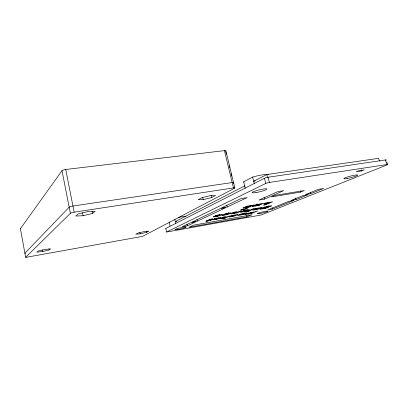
<?xml version="1.0" encoding="UTF-8"?>
<svg xmlns="http://www.w3.org/2000/svg" width="408" height="408" viewBox="0 0 408 408"><rect width="100%" height="100%" fill="white"/><g stroke="black" fill="none" stroke-linecap="round" stroke-linejoin="round"><path stroke-width="0.61" d="M25.648 257.336L70.38 213.308A3.238 0.52 -11 0 1 74.164 212.18L233.453 187.92A2.795 0.413 -13.5 0 1 234.564 188.231L142.637 236.354L25.658 257.402L20.415 228.684L62.006 170.712A3.203 0.745 -10.1 0 1 65.734 169.488L224.461 150.618A2.769 0.586 -13.8 0 1 225.619 151.164M252.455 206.392L254.954 205.229A11.516 1.28 -13.5 0 0 255.627 204.913L255.643 204.898A5.916 0.653 -13.5 0 0 255.887 204.683L257.897 204.444M262.364 208.549L262.574 208.401L259.962 209.018A3.494 0.352 -13.6 0 0 259.957 209.177A3.8 0.383 -13.6 0 0 260.125 209.192L262.038 208.967A10.072 1.025 -13.6 0 0 262.507 208.886A6.543 0.663 -13.6 0 0 264.639 208.468A3.524 0.357 -13.6 0 0 266.725 207.942A3.29 0.332 -13.6 0 0 268.02 207.514A3.636 0.367 -13.6 0 0 268.25 207.417L268.321 207.381A3.167 0.321 -13.6 0 0 268.561 207.182L266.149 207.341M224.201 214.802L221.901 215.353A3.488 0.372 -13.2 0 0 222.248 215.404A3.223 0.342 -13.2 0 0 222.488 215.393L223.926 215.2A7.283 0.78 -13.3 0 0 224.512 215.098L226.058 214.792A3.998 0.423 -13.2 0 0 227.746 214.379A4.034 0.428 -13.2 0 0 228.715 214.098L231.178 212.996A4.106 0.439 -13.2 0 0 231.04 212.91L230.974 212.899A3.998 0.428 -13.2 0 0 230.234 212.925L226.695 213.552A3.626 0.388 -13.2 0 0 224.706 214.067C220.958 215.587 229.515 212.65 228.327 213.802A8.986 0.964 -13.2 0 1 228.067 213.919L224.227 214.838M231.311 216.368L229.118 216.888A3.315 0.337 -13.3 0 0 229.434 216.939A3.065 0.311 -13.3 0 0 229.658 216.923L231.01 216.74A6.921 0.704 -13.3 0 0 231.56 216.643L233.024 216.347A3.8 0.383 -13.3 0 0 234.631 215.954A3.83 0.388 -13.3 0 0 235.559 215.689L237.956 214.659A3.902 0.393 -13.3 0 0 237.833 214.577L237.777 214.572A3.8 0.383 -13.3 0 0 237.089 214.598L233.748 215.195A3.448 0.347 -13.3 0 0 231.856 215.684C228.256 217.117 236.334 214.363 235.232 215.419A8.532 0.867 -13.2 0 1 234.977 215.531L231.316 216.398M254.98 205.811L256.046 205.469A18.319 1.938 -13.5 0 1 257.183 205.239L257.785 205.117M247.472 213.838L250.634 212.991A17.794 1.714 -13.3 0 1 251.068 212.915L252.205 212.716L249.263 213.634M212.772 218.984L212.548 219.132A11.674 1.224 -13 0 1 212.344 219.229L210.299 220.157L210.038 219.03M233.468 213.195L233.753 213.037A17.804 1.846 -13.5 0 1 234.248 212.813L236.472 211.829L234.32 212.201L231.627 213.399M49.281 249.936L50.536 248.88L44.86 249.461L37.913 251.119L36.786 252.159L42.478 251.558L49.281 249.936L49.057 248.763M92.636 213.42L95.069 211.369L87.766 211.635L77.979 214.006L75.781 216.041L83.13 215.72L92.636 213.42L92.147 210.992M266.093 207.82L263.808 208.406A5.059 0.515 -13.6 0 1 263.369 208.483L262.38 208.575M245.024 214.363L245.448 214.139M231.479 213.843A2.53 0.265 -13.3 0 1 230.908 213.858A2.678 0.281 -13.3 0 1 230.984 213.716L231.005 213.7M210.242 219.581L210.202 219.606A9.078 0.949 -13 0 1 210.064 219.672L206.718 220.789L205.918 221.156L207.366 220.901L206.025 221.513L211.273 219.989L210.299 220.157M385.749 160.303A2.55 0.311 -15.3 0 0 385.504 159.931L268.102 177.245A2.723 0.408 -14.1 0 0 264.46 178.276L165.883 228.434M146.584 232.32L148.772 231.152L144.447 231.52L137.894 233.075L135.803 234.233L140.163 233.845L146.584 232.32L146.319 231.091M211.711 197.554L215.495 195.534L210.635 195.565L201.914 197.661L198.278 199.67L203.215 199.594L211.711 197.554L211.171 195.233M245.249 188.394L243.653 181.851L252.674 177.077A13.561 2.081 -14 0 1 268.423 174.435M268.658 205.606C269.53 207.397 269.29 206.086 268.005 206.596A5.202 0.525 -13.6 0 0 267.633 206.662L264.828 207.483A2.764 0.281 -13.6 0 0 265.246 207.453L265.832 207.381M386.82 164.562L269.408 182.442A2.723 0.383 -14 0 0 265.756 183.467L166.449 232.06L261.197 214.985L386.932 164.959A2.555 0.291 -15.2 0 0 386.82 164.562L385.504 159.931M379.496 161.191L378.69 158.319L266.791 174.527L253.71 181.259A13.576 1.989 -13.9 0 1 255.138 180.861M187.42 225.813L195.728 221.891L190.383 222.829L182.213 226.741L187.42 225.813L187.058 224.211M197.329 221.131L225.471 207.835L219.652 208.814L191.959 222.074L197.329 221.131L196.947 219.468M227.159 207.04L247.171 197.579L241.031 198.579L221.315 208.019L227.159 207.04L226.715 205.188M264.583 199.119L283.672 190.669L277.848 191.612L258.988 200.053L264.583 199.119L264.129 197.288M251.532 205.617L254.296 204.954L247.722 207.84L245.545 208.213L247.87 207.188L246.656 207.504A3.494 0.383 -13.5 0 1 245.157 207.83L244.117 207.998A3.743 0.413 -13.5 0 1 243.086 208.075L243.015 208.07A4.401 0.484 -13.5 0 1 242.903 208.049A3.84 0.423 -13.5 0 1 242.811 207.993L245.953 206.601A4.08 0.449 -13.5 0 1 246.361 206.479A4.794 0.53 -13.5 0 1 246.993 206.31L247.605 206.152A3.621 0.398 -13.5 0 1 249.171 205.805L249.359 205.77A4.034 0.444 -13.5 0 1 249.727 205.703A3.738 0.413 -13.5 0 1 250.94 205.556M222.962 218.54L225.889 217.25L219.509 218.754L223.645 217.632L223.319 217.01L225.578 216.612L225.731 217.066L230.607 215.725L225.007 218.178L222.962 218.54L222.697 217.433M231.458 213.853A3.764 0.398 -13.3 0 0 232.82 213.649L233.218 213.573A3.565 0.377 -13.3 0 0 234.677 213.251L237.308 212.838L241.699 210.921L239.567 211.293L237.573 212.165A19.992 2.147 -13.2 0 1 237.145 212.349L233.483 213.241M256.443 205.142L256.188 205.255A8.685 0.933 -13.6 0 1 256.729 205.142L257.713 204.944A10.802 1.199 -13.7 0 0 258.483 204.785L260.171 204.24L257.055 204.893A7.66 0.831 -13.7 0 0 256.459 205.137L256.147 203.934M265.807 204.719L272.6 201.838L264.695 203.184L263.543 203.679L269.178 202.72L263.588 205.102L265.807 204.719L265.516 203.541M300.543 192.107L304.266 190.546L275.079 195.356L271.555 196.906L300.543 192.107L300.232 190.908M246.952 216.847L252.175 214.705L193.504 225.18L189.042 227.251L246.952 216.847L246.677 215.699M361.636 170.937L364.064 169.947L358.647 170.784L356.24 171.773L361.636 170.937L361.32 169.784M272.503 209.049L293.821 200.471L288.9 201.317L267.786 209.885L272.503 209.049L272.202 207.866M295.999 199.594L308.101 194.723L303.052 195.575L291.057 200.44L295.999 199.594L295.576 197.967M310.539 193.739L323.687 188.45L318.5 189.312L305.47 194.596L310.539 193.739L310.248 192.612M247.447 209.498L247.11 209.61M228.964 212.762L228.434 212.935A4.029 0.439 -13.2 0 1 228.251 212.991M252.414 206.402A2.703 0.296 -13.6 0 0 253.042 206.428L257.341 205.673A2.749 0.296 -13.6 0 0 257.632 205.606A3.198 0.347 -13.6 0 0 258.881 205.265L259.804 204.964L254.99 205.836M232.739 212.461L232.942 212.42A3.56 0.383 -13.3 0 0 233.147 212.379M268.938 206.734L271.692 205.943A4.06 0.413 -13.6 0 0 271.519 205.856L269.265 206.106A9.721 0.979 -13.6 0 0 267.857 206.361L266.475 206.647A3.738 0.383 -13.6 0 0 264.435 207.167A3.82 0.388 -13.6 0 0 262.767 207.723A3.85 0.393 -13.6 0 0 262.15 208.08M246.789 213.659A3.407 0.337 -13.4 0 1 248.339 213.236A3.611 0.357 -13.4 0 1 249.609 212.945L250.186 212.838A17.906 1.729 -13.4 0 1 251.68 212.563L257.576 210.977L251.593 213.46L247.631 214.164M246.753 214.312L245.917 214.445A3.3 0.326 -13.4 0 1 244.994 214.46A3.157 0.311 -13.4 0 1 245.024 214.363M262.176 208.075A3.55 0.362 -13.6 0 0 262.711 208.141L263.532 208.06A21.119 2.183 -13.8 0 0 264.537 207.932L266.098 207.779M210.196 219.55L208.911 219.79L209.528 219.458A4.896 0.505 -13 0 1 211.375 219.091A3.142 0.326 -13.1 0 1 212.339 218.943L212.772 218.938M25.27 253.317L24.878 253.24L69.171 207.162A3.233 0.556 -10.8 0 1 72.95 206.02L232.157 182.544A2.79 0.439 -13.6 0 1 233.274 182.891M247.503 213.874L248.294 213.802A10.797 1.076 -13.5 0 0 248.804 213.716M386.942 162.251L387.6 164.562M233.554 182.692L234.875 188.001M268.102 177.245L269.408 182.442M266.791 174.527L267.617 177.827M264.46 178.276L265.756 183.467M264.257 206.81L264.537 207.932M252.674 177.077L254.337 183.804M257.759 204.005L258.055 205.209M247.432 206.642L247.722 207.84M248.028 212.966L248.288 214.047M225.91 150.868L233.804 183.84M225.767 151.771L226.353 154.214M229.153 165.806L229.597 167.637M231.066 173.737L231.657 176.179M224.461 150.618L233.453 187.92M237.033 211.691L237.308 212.838M224.747 217.071L225.007 218.178M202.679 197.273L203.215 199.594M174.818 219.484L175.664 223.288M169.172 221.937L170.08 226.037M165.76 228.281L166.571 231.948M139.898 232.621L140.163 233.845M82.528 212.685L83.13 215.72M65.734 169.488L74.164 212.18M62.006 170.712L70.38 213.308M42.146 249.793L42.478 251.558M20.803 228.852A2.178 0.321 -10.3 0 1 20.415 228.684M250.956 205.55A4.116 0.454 -13.5 0 1 251.527 205.622M230.984 213.705A8.604 0.903 -13.4 0 1 231.642 213.394M178.439 217.474A10.618 1.25 -12.7 0 1 186.038 216.194M176.904 221.182A10.628 1.188 -12.7 0 0 175.292 221.6L244.647 185.921A13.576 1.989 -13.9 0 0 244.973 186.012M244.244 181.999A13.561 2.081 -14 0 1 243.653 181.851M245.478 214.129A4.218 0.413 -13.4 0 1 246.764 213.659M246.952 213.083A5.61 0.561 -13.4 0 1 246.131 213.537M246.167 213.532A4.896 0.49 -13.4 0 1 244.581 214.078A4.06 0.408 -13.4 0 1 242.408 214.659A4.978 0.5 -13.4 0 1 240.123 215.128L239.006 215.302A4.243 0.423 -13.4 0 1 238.053 215.378L237.859 215.358A4.35 0.433 -13.4 0 1 237.849 215.154L239.18 214.583A4.447 0.444 -13.4 0 1 240.638 214.134A4.809 0.479 -13.4 0 1 241.286 213.96L241.505 213.904A4.258 0.428 -13.4 0 1 243.239 213.501L244.096 213.328A5.309 0.53 -13.4 0 1 246.264 213.012A3.896 0.388 -13.4 0 1 246.927 213.088M245.014 212.757A4.896 0.5 -13.4 0 1 244.56 212.905M257.825 204.495A4.412 0.479 -13.6 0 1 261.054 203.77M261.033 203.781A5.115 0.556 -13.6 0 1 261.334 203.73L262.16 203.623A2.841 0.311 -13.6 0 1 262.625 203.618L262.66 203.623A2.728 0.296 -13.6 0 1 262.512 203.847L262.446 203.878A2.902 0.316 -13.6 0 1 261.242 204.321A2.611 0.286 -13.6 0 1 259.814 204.694A4.049 0.444 -13.6 0 1 259.61 204.739L259.396 204.785A11.169 1.234 -13.7 0 1 257.785 205.117M219.851 214.419A4.177 0.459 -13.1 0 1 219.662 214.475M240.45 212.053L240.49 212.119A4.07 0.423 -13.4 0 0 240.649 212.155A3.815 0.398 -13.4 0 0 241.256 212.135L243.658 211.742A3.861 0.403 -13.4 0 0 245.264 211.369L245.876 211.211A4.095 0.428 -13.4 0 0 246.85 210.931L248.345 210.406A8.293 0.867 -13.4 0 0 248.747 210.237L249.339 209.921A4.564 0.474 -13.4 0 0 249.405 209.753L249.324 209.722A3.616 0.377 -13.4 0 0 248.86 209.717L245.978 210.171A3.82 0.398 -13.4 0 0 244.428 210.518A3.947 0.413 -13.4 0 0 242.714 211.002C241.842 211.778 247.503 209.569 246.799 210.528L241.531 211.446L240.465 212.022M242.561 211.604L246.039 210.844L242.566 211.589M214.725 219.29L218.147 218.555L214.73 219.274M215.597 216.291L219.178 215.526L215.602 216.276M219.127 218.061L214.251 218.907L214.623 218.785A3.85 0.398 -13.1 0 1 216.266 218.321A3.723 0.383 -13.1 0 1 217.785 217.974L220.692 217.505A3.529 0.362 -13.1 0 1 221.197 217.5L221.304 217.525A4.452 0.459 -13.1 0 1 221.299 217.668L220.804 217.959A8.089 0.836 -13.1 0 1 220.447 218.112L219.06 218.601A3.993 0.408 -13.1 0 1 218.132 218.872L217.541 219.025A3.769 0.388 -13.1 0 1 215.97 219.387L213.552 219.79A3.718 0.383 -13.1 0 1 212.905 219.825A3.973 0.408 -13.1 0 1 212.721 219.8L213.547 219.193L219.111 218.096M213.425 216.74L213.496 216.832A4.151 0.444 -13.1 0 0 213.69 216.857A3.891 0.418 -13.1 0 0 214.363 216.832L216.888 216.413A3.942 0.423 -13.1 0 0 218.535 216.036L219.152 215.873A4.177 0.449 -13.1 0 0 220.126 215.587L221.575 215.067A8.466 0.913 -13.1 0 0 221.952 214.904L222.477 214.593A4.656 0.5 -13.1 0 0 222.482 214.435L222.37 214.404A3.692 0.398 -13.2 0 0 221.845 214.404L218.805 214.883A3.896 0.418 -13.1 0 0 217.219 215.246A4.029 0.433 -13.1 0 0 215.501 215.735C214.822 216.495 220.315 214.271 219.892 215.21L214.368 216.169L213.425 216.74M252.69 209.947L252.695 209.977A3.407 0.352 -13.5 0 0 252.97 210.044A3.152 0.321 -13.5 0 0 253.184 210.033L254.521 209.86A7.12 0.734 -13.6 0 0 255.071 209.763L256.555 209.467A3.907 0.403 -13.5 0 0 258.213 209.059A3.942 0.403 -13.5 0 0 259.182 208.784L261.834 207.672A4.019 0.413 -13.6 0 0 261.757 207.575L261.707 207.565A3.912 0.403 -13.6 0 0 261.054 207.575L257.693 208.167A3.545 0.367 -13.5 0 0 255.729 208.677C251.828 210.186 260.431 207.305 258.988 208.463A8.777 0.908 -13.5 0 1 258.708 208.585L252.715 209.901M250.288 206.03L248.115 206.958A2.438 0.27 -13.5 0 1 247.789 207.05L245.453 207.458A2.336 0.255 -13.5 0 1 245.356 207.427L245.825 207.096A8.405 0.923 -13.6 0 1 246.111 206.973L250.288 206.045M239.981 214.786L242.342 214.455L244.642 213.588L240.603 214.46A5.34 0.53 -13.4 0 0 240.363 214.562L239.981 214.786M242.102 209.411L240.628 210.059L245.708 209.182L247.197 208.529L242.102 209.411M247.289 211.252L246.213 211.711L249.349 210.89L247.289 211.252M252.394 209.064L247.891 210.992L249.956 210.63L254.48 208.702L252.394 209.064M259.758 213.547A5.462 0.515 -13.5 0 0 268.046 211.171A5.462 0.515 -13.5 0 0 260.447 212.466A5.462 0.515 -13.5 0 0 259.758 213.547M347.188 178.5A7.155 0.806 -14.7 0 0 357.714 175.078A7.155 0.806 -14.7 0 0 347.473 176.98A7.155 0.806 -14.7 0 0 347.188 178.5M177.653 229.5A5.702 0.571 -12.7 0 0 186.14 227.118A5.702 0.571 -12.7 0 0 177.944 228.419A5.702 0.571 -12.7 0 0 177.653 229.5M255.994 192.571A7.604 1 -13.8 0 0 266.888 189.006A7.604 1 -13.8 0 0 255.622 190.878A7.604 1 -13.8 0 0 255.994 192.571"/></g></svg>
